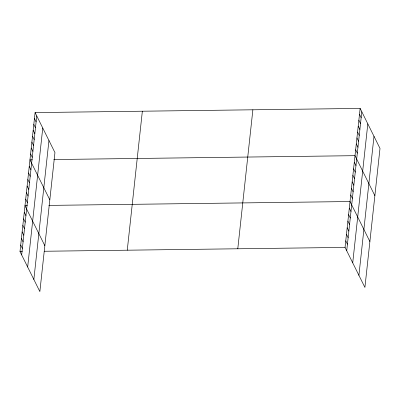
<?xml version="1.0" encoding="UTF-8"?>
<svg xmlns="http://www.w3.org/2000/svg" width="400" height="400" viewBox="0 0 400 400"><rect width="100%" height="100%" fill="white"/><g stroke="black" fill="none" stroke-linecap="round" stroke-linejoin="round"><path stroke-width="0.6" d="M35.09 112.585L54.95 152.595L39.86 291.58L20 251.575L35.09 112.585L360.14 108.42L380 148.425L364.91 287.415L345.05 247.405L360.14 108.42M21.665 254.93L36.755 115.94M27.67 267.025L42.755 128.035M33.855 279.485L48.945 140.5M127.265 250.2L142.355 111.21M237.785 248.78L252.875 109.795M346.72 250.76L361.805 111.775M352.72 262.855L367.81 123.87M358.91 275.32L373.995 136.33M32.34 159.81L29.96 159.84L49.82 199.85M53.795 159.535L355.01 155.675L374.87 195.68M27.365 205.675L24.98 205.705L44.84 245.715M48.815 205.4L350.03 201.54L369.89 241.55M20 251.575L22.385 251.545M44.435 251.26L345.05 247.405M359.5 114.325L361.165 117.68M358.86 120.235L360.525 123.59M358.215 126.14L359.88 129.495M357.575 132.045L359.24 135.4M356.935 137.955L358.6 141.31M356.295 143.86L357.96 147.215M355.65 149.77L357.315 153.125M354.3 162.225L355.965 165.58M353.59 168.78L355.255 172.135M352.875 175.33L354.54 178.685M352.165 181.885L353.83 185.24M351.455 188.435L353.12 191.79M350.745 194.99L352.41 198.345M349.32 208.095L350.985 211.45M348.61 214.645L350.275 218M347.895 221.2L349.565 224.55M347.185 227.75L348.85 231.105M346.475 234.3L348.14 237.655M345.765 240.855L347.43 244.21M34.445 118.495L36.11 121.85M33.805 124.4L35.47 127.755M33.165 130.305L34.83 133.66M32.525 136.215L34.19 139.57M31.88 142.12L33.545 145.475M31.24 148.03L32.905 151.38M30.6 153.935L32.265 157.29M29.245 166.395L30.91 169.75M28.535 172.945L30.2 176.3M27.825 179.5L29.49 182.855M27.115 186.05L28.78 189.405M26.4 192.605L28.065 195.955M25.69 199.155L27.355 202.51M24.27 212.26L25.935 215.615M23.555 218.81L25.22 222.165M22.845 225.365L24.51 228.72M22.135 231.915L23.8 235.27M21.425 238.47L23.09 241.825M20.71 245.02L22.375 248.375"/></g></svg>
